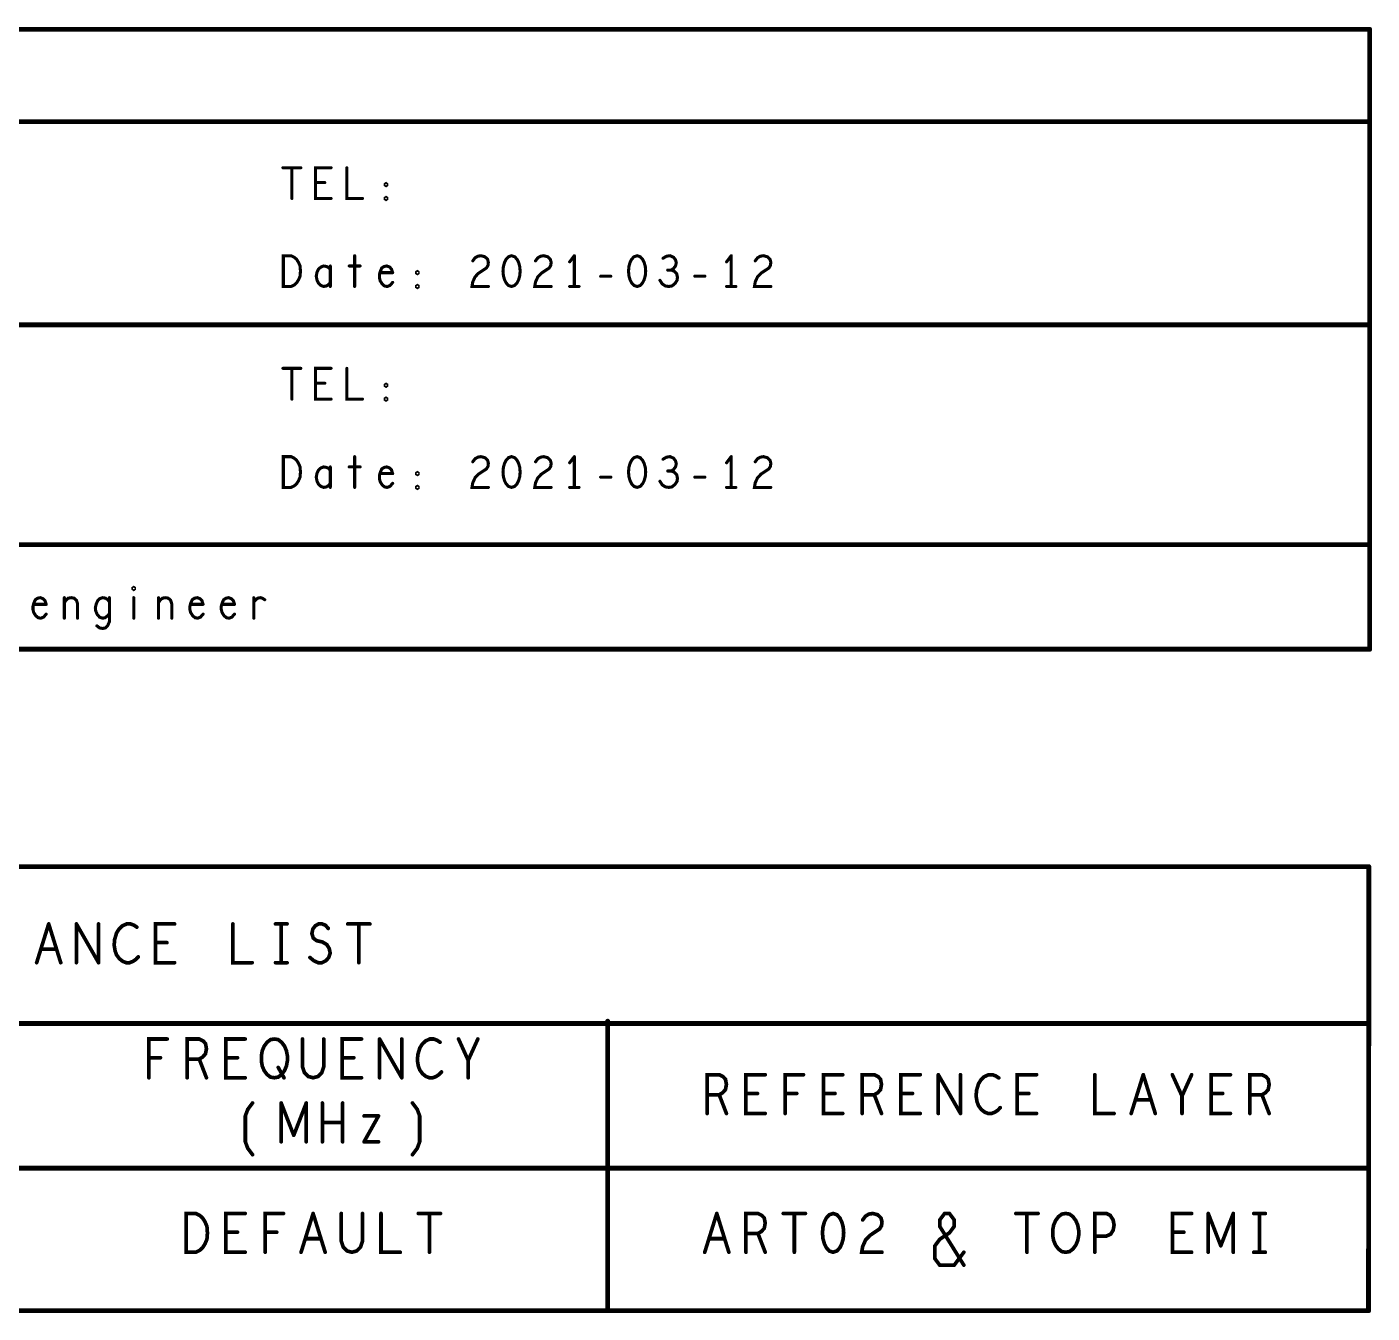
# Model space of a CAD drawing. Header units: millimetres. Extents: x 3362 to 3827, y -139 to 191.
# Drawn here: x 3459.5 to 3515, y 64.8 to 117.9 of the extents above; entities that cross this region are included whole.
import ezdxf

# ---------------------------------------------------------------- set-up
doc = ezdxf.new("R2010")
doc.units = ezdxf.units.MM
doc.header["$LTSCALE"] = 23.1
doc.layers.get('0').update_dxf_attribs({"linetype": 'CONTINUOUS'})

# ---------------------------------------------------------------- blocks, each defined once
blk = doc.blocks.new('PAD_R1')
at = {"const_width": 0.5}
blk.add_lwpolyline([(0.25, 0, 1), (-0.25, 0, 1)], format="xyb", close=True, dxfattribs=at)

msp = doc.modelspace()

# ---------------------------------------------------------------- linework, layer by layer
for points, const_width in [([(3393.113, 117.828), (3514.932, 117.828)], 0.203), ([(3514.932, 117.828), (3514.932, 92.243)], 0.203), ([(3514.932, 114.018), (3393.113, 114.018)], 0.203), ([(3470.076, 112.118), (3470.816, 112.118)], 0.127), ([(3470.446, 112.118), (3470.446, 110.848)], 0.127), ([(3472.063, 110.848), (3471.419, 110.848), (3471.419, 112.118), (3472.063, 112.118)], 0.127), ([(3472.715, 112.118), (3472.715, 110.848), (3473.358, 110.848)], 0.127), ([(3471.805, 111.504), (3471.419, 111.504)], 0.127), ([(3473.036, 108.486), (3473.036, 107.216)], 0.127), ([(3477.912, 108.274), (3478.009, 108.401), (3478.122, 108.465), (3478.25, 108.486), (3478.411, 108.443), (3478.524, 108.338), (3478.556, 108.211), (3478.54, 108.084), (3478.475, 107.978), (3478.154, 107.766), (3478.009, 107.618), (3477.912, 107.406), (3477.88, 107.216), (3478.556, 107.216)], 0.127), ([(3480.503, 108.274), (3480.6, 108.401), (3480.712, 108.465), (3480.841, 108.486), (3481.002, 108.443), (3481.114, 108.338), (3481.147, 108.211), (3481.131, 108.084), (3481.066, 107.978), (3480.745, 107.766), (3480.6, 107.618), (3480.503, 107.406), (3480.471, 107.216), (3481.147, 107.216)], 0.127), ([(3482.104, 108.486), (3481.911, 108.232)], 0.127), ([(3482.104, 107.216), (3482.104, 108.486)], 0.127), ([(3486.103, 107.893), (3486.199, 107.957), (3486.28, 108.062), (3486.312, 108.189), (3486.28, 108.316), (3486.199, 108.422), (3486.055, 108.486), (3485.91, 108.465), (3485.765, 108.38)], 0.127), ([(3488.581, 108.486), (3488.388, 108.232)], 0.127), ([(3488.581, 107.216), (3488.581, 108.486)], 0.127), ([(3489.571, 108.274), (3489.668, 108.401), (3489.78, 108.465), (3489.909, 108.486), (3490.07, 108.443), (3490.182, 108.338), (3490.214, 108.211), (3490.198, 108.084), (3490.134, 107.978), (3489.812, 107.766), (3489.668, 107.618), (3489.571, 107.406), (3489.539, 107.216), (3490.214, 107.216)], 0.127), ([(3472.031, 107.914), (3471.966, 107.999), (3471.87, 108.041), (3471.757, 108.062), (3471.645, 108.02), (3471.548, 107.935), (3471.484, 107.808), (3471.451, 107.639), (3471.484, 107.47), (3471.548, 107.343), (3471.645, 107.258), (3471.757, 107.216), (3471.87, 107.237), (3471.966, 107.3), (3472.031, 107.385)], 0.127), ([(3472.031, 107.216), (3472.031, 108.062)], 0.127), ([(3472.811, 108.062), (3473.262, 108.062)], 0.127), ([(3474.605, 107.787), (3474.557, 107.935), (3474.477, 108.02), (3474.364, 108.062), (3474.251, 108.041), (3474.155, 107.978), (3474.091, 107.83), (3474.058, 107.703), (3474.058, 107.576), (3474.091, 107.449), (3474.171, 107.322), (3474.268, 107.237), (3474.38, 107.216), (3474.493, 107.258), (3474.605, 107.385)], 0.127), ([(3474.091, 107.787), (3474.605, 107.787)], 0.127), ([(3485.637, 107.47), (3485.733, 107.322), (3485.862, 107.237), (3486.006, 107.216), (3486.135, 107.237), (3486.264, 107.343), (3486.344, 107.47), (3486.361, 107.597), (3486.328, 107.745), (3486.216, 107.851), (3486.103, 107.893), (3485.958, 107.893)], 0.127), ([(3481.911, 107.216), (3482.297, 107.216)], 0.127), ([(3483.191, 107.639), (3483.609, 107.639)], 0.127), ([(3487.077, 107.639), (3487.495, 107.639)], 0.127), ([(3488.388, 107.216), (3488.774, 107.216)], 0.127), ([(3393.113, 96.561), (3393.113, 105.636), (3514.932, 105.636)], 0.203), ([(3470.076, 103.837), (3470.816, 103.837)], 0.127), ([(3470.446, 103.837), (3470.446, 102.567)], 0.127), ([(3472.063, 102.567), (3471.419, 102.567), (3471.419, 103.837), (3472.063, 103.837)], 0.127), ([(3472.715, 103.837), (3472.715, 102.567), (3473.358, 102.567)], 0.127), ([(3471.805, 103.223), (3471.419, 103.223)], 0.127), ([(3473.036, 100.193), (3473.036, 98.923)], 0.127), ([(3477.912, 99.981), (3478.009, 100.108), (3478.122, 100.171), (3478.25, 100.193), (3478.411, 100.15), (3478.524, 100.044), (3478.556, 99.917), (3478.54, 99.79), (3478.475, 99.685), (3478.154, 99.473), (3478.009, 99.325), (3477.912, 99.113), (3477.88, 98.923), (3478.556, 98.923)], 0.127), ([(3480.503, 99.981), (3480.6, 100.108), (3480.712, 100.171), (3480.841, 100.193), (3481.002, 100.15), (3481.114, 100.044), (3481.147, 99.917), (3481.131, 99.79), (3481.066, 99.685), (3480.745, 99.473), (3480.6, 99.325), (3480.503, 99.113), (3480.471, 98.923), (3481.147, 98.923)], 0.127), ([(3482.104, 100.193), (3481.911, 99.939)], 0.127), ([(3482.104, 98.923), (3482.104, 100.193)], 0.127), ([(3486.103, 99.6), (3486.199, 99.663), (3486.28, 99.769), (3486.312, 99.896), (3486.28, 100.023), (3486.199, 100.129), (3486.055, 100.193), (3485.91, 100.171), (3485.765, 100.087)], 0.127), ([(3488.581, 100.193), (3488.388, 99.939)], 0.127), ([(3488.581, 98.923), (3488.581, 100.193)], 0.127), ([(3489.571, 99.981), (3489.668, 100.108), (3489.78, 100.171), (3489.909, 100.193), (3490.07, 100.15), (3490.182, 100.044), (3490.214, 99.917), (3490.198, 99.79), (3490.134, 99.685), (3489.812, 99.473), (3489.668, 99.325), (3489.571, 99.113), (3489.539, 98.923), (3490.214, 98.923)], 0.127), ([(3472.031, 99.621), (3471.966, 99.706), (3471.87, 99.748), (3471.757, 99.769), (3471.645, 99.727), (3471.548, 99.642), (3471.484, 99.515), (3471.451, 99.346), (3471.484, 99.177), (3471.548, 99.05), (3471.645, 98.965), (3471.757, 98.923), (3471.87, 98.944), (3471.966, 99.007), (3472.031, 99.092)], 0.127), ([(3472.031, 98.923), (3472.031, 99.769)], 0.127), ([(3472.811, 99.769), (3473.262, 99.769)], 0.127), ([(3474.605, 99.494), (3474.557, 99.642), (3474.477, 99.727), (3474.364, 99.769), (3474.251, 99.748), (3474.155, 99.685), (3474.091, 99.536), (3474.058, 99.409), (3474.058, 99.282), (3474.091, 99.155), (3474.171, 99.028), (3474.268, 98.944), (3474.38, 98.923), (3474.493, 98.965), (3474.605, 99.092)], 0.127), ([(3474.091, 99.494), (3474.605, 99.494)], 0.127), ([(3483.191, 99.346), (3483.609, 99.346)], 0.127), ([(3485.637, 99.177), (3485.733, 99.028), (3485.862, 98.944), (3486.006, 98.923), (3486.135, 98.944), (3486.264, 99.05), (3486.344, 99.177), (3486.361, 99.304), (3486.328, 99.452), (3486.216, 99.558), (3486.103, 99.6), (3485.958, 99.6)], 0.127), ([(3487.077, 99.346), (3487.495, 99.346)], 0.127), ([(3481.911, 98.923), (3482.297, 98.923)], 0.127), ([(3488.388, 98.923), (3488.774, 98.923)], 0.127), ([(3514.932, 92.243), (3393.113, 92.243), (3393.113, 96.561), (3514.932, 96.561)], 0.203), ([(3460.305, 94.097), (3460.257, 94.245), (3460.176, 94.329), (3460.064, 94.372), (3459.951, 94.351), (3459.855, 94.287), (3459.79, 94.139), (3459.758, 94.012), (3459.758, 93.885), (3459.79, 93.758), (3459.871, 93.631), (3459.967, 93.546), (3460.08, 93.525), (3460.192, 93.567), (3460.305, 93.694)], 0.127), ([(3461.053, 94.16), (3461.118, 94.266), (3461.215, 94.351), (3461.343, 94.372), (3461.456, 94.351), (3461.552, 94.266), (3461.601, 94.118), (3461.601, 93.525)], 0.127), ([(3461.053, 93.525), (3461.053, 94.372)], 0.127), ([(3462.912, 94.202), (3462.848, 94.287), (3462.751, 94.351), (3462.638, 94.372), (3462.51, 94.329), (3462.429, 94.245), (3462.365, 94.097), (3462.333, 93.948), (3462.349, 93.821), (3462.413, 93.673), (3462.51, 93.567), (3462.638, 93.525), (3462.735, 93.546), (3462.848, 93.631), (3462.912, 93.716)], 0.127), ([(3462.397, 93.208), (3462.51, 93.123), (3462.638, 93.102), (3462.751, 93.123), (3462.848, 93.229), (3462.912, 93.377), (3462.912, 94.372)], 0.127), ([(3463.918, 94.372), (3463.918, 93.525)], 0.127), ([(3464.94, 94.16), (3465.004, 94.266), (3465.101, 94.351), (3465.229, 94.372), (3465.342, 94.351), (3465.439, 94.266), (3465.487, 94.118), (3465.487, 93.525)], 0.127), ([(3464.94, 93.525), (3464.94, 94.372)], 0.127), ([(3466.782, 94.097), (3466.734, 94.245), (3466.653, 94.329), (3466.541, 94.372), (3466.428, 94.351), (3466.332, 94.287), (3466.267, 94.139), (3466.235, 94.012), (3466.235, 93.885), (3466.267, 93.758), (3466.348, 93.631), (3466.444, 93.546), (3466.557, 93.525), (3466.669, 93.567), (3466.782, 93.694)], 0.127), ([(3468.078, 94.097), (3468.029, 94.245), (3467.949, 94.329), (3467.836, 94.372), (3467.724, 94.351), (3467.627, 94.287), (3467.563, 94.139), (3467.53, 94.012), (3467.53, 93.885), (3467.563, 93.758), (3467.643, 93.631), (3467.74, 93.546), (3467.852, 93.525), (3467.965, 93.567), (3468.078, 93.694)], 0.127), ([(3468.874, 94.202), (3468.955, 94.287), (3469.035, 94.351), (3469.148, 94.372), (3469.228, 94.351), (3469.325, 94.287)], 0.127), ([(3468.874, 93.525), (3468.874, 94.372)], 0.127), ([(3459.79, 94.097), (3460.305, 94.097)], 0.127), ([(3466.267, 94.097), (3466.782, 94.097)], 0.127), ([(3467.563, 94.097), (3468.078, 94.097)], 0.127), ([(3514.897, 83.271), (3393.064, 83.271), (3393.064, 76.804)], 0.203), ([(3510.777, 83.271), (3514.897, 83.271)], 0.203), ([(3514.897, 83.271), (3514.894, 76.793)], 0.203), ([(3459.91, 79.307), (3460.407, 80.907)], 0.152), ([(3460.407, 80.907), (3460.904, 79.307)], 0.152), ([(3461.55, 79.307), (3461.55, 80.907)], 0.152), ([(3461.55, 80.907), (3462.465, 79.307)], 0.152), ([(3462.465, 79.307), (3462.465, 80.907)], 0.152), ([(3464.045, 80.774), (3463.926, 80.854), (3463.787, 80.907), (3463.627, 80.907), (3463.448, 80.827), (3463.309, 80.694), (3463.209, 80.534), (3463.13, 80.267), (3463.11, 80.027), (3463.15, 79.787), (3463.209, 79.627), (3463.329, 79.467), (3463.468, 79.36), (3463.607, 79.307), (3463.747, 79.307), (3463.886, 79.36), (3464.005, 79.44), (3464.105, 79.547)], 0.152), ([(3465.606, 79.307), (3464.81, 79.307), (3464.81, 80.907), (3465.606, 80.907)], 0.152), ([(3468.01, 80.907), (3468.01, 79.307), (3468.806, 79.307)], 0.152), ([(3469.769, 80.907), (3470.247, 80.907)], 0.152), ([(3470.008, 80.907), (3470.008, 79.307)], 0.152), ([(3471.191, 79.52), (3471.35, 79.387), (3471.529, 79.307), (3471.688, 79.307), (3471.847, 79.387), (3471.967, 79.52), (3472.026, 79.707), (3471.986, 79.894), (3471.887, 80.054), (3471.708, 80.16), (3471.469, 80.214), (3471.33, 80.32), (3471.27, 80.507), (3471.31, 80.694), (3471.41, 80.827), (3471.549, 80.907), (3471.688, 80.907), (3471.827, 80.854), (3471.947, 80.72)], 0.152), ([(3472.751, 80.907), (3473.666, 80.907)], 0.152), ([(3473.209, 80.907), (3473.209, 79.307)], 0.152), ([(3465.287, 80.134), (3464.81, 80.134)], 0.152), ([(3460.725, 79.867), (3460.089, 79.867)], 0.152), ([(3469.769, 79.307), (3470.247, 79.307)], 0.152), ([(3514.889, 64.946), (3393.064, 64.946), (3393.064, 76.804), (3514.894, 76.793)], 0.203), ([(3483.481, 64.946), (3483.481, 76.89)], 0.203), ([(3514.894, 76.793), (3514.892, 70.825), (3510.777, 70.825)], 0.203), ([(3464.543, 74.557), (3464.543, 76.157), (3465.299, 76.157)], 0.152), ([(3466.123, 74.557), (3466.123, 76.157), (3466.621, 76.157), (3466.78, 76.077), (3466.879, 75.971), (3466.919, 75.757), (3466.879, 75.544), (3466.76, 75.41), (3466.621, 75.33), (3466.123, 75.33)], 0.152), ([(3468.52, 74.557), (3467.724, 74.557), (3467.724, 76.157), (3468.52, 76.157)], 0.152), ([(3470.884, 76.157), (3470.884, 75.01), (3470.964, 74.77), (3471.123, 74.61), (3471.322, 74.557), (3471.521, 74.61), (3471.68, 74.77), (3471.76, 75.01), (3471.76, 76.157)], 0.152), ([(3473.32, 74.557), (3472.524, 74.557), (3472.524, 76.157), (3473.32, 76.157)], 0.152), ([(3474.065, 76.157), (3474.98, 74.557)], 0.152), ([(3474.065, 74.557), (3474.065, 76.157)], 0.152), ([(3474.98, 74.557), (3474.98, 76.157)], 0.152), ([(3476.56, 76.024), (3476.441, 76.104), (3476.302, 76.157), (3476.142, 76.157), (3475.963, 76.077), (3475.824, 75.944), (3475.725, 75.784), (3475.645, 75.517), (3475.625, 75.277), (3475.665, 75.037), (3475.725, 74.877), (3475.844, 74.717), (3475.983, 74.61), (3476.123, 74.557), (3476.262, 74.557), (3476.401, 74.61), (3476.521, 74.69), (3476.62, 74.797)], 0.152), ([(3477.723, 74.557), (3477.723, 75.277), (3477.325, 76.157)], 0.152), ([(3478.121, 76.157), (3477.723, 75.277)], 0.152), ([(3465.021, 75.384), (3464.543, 75.384)], 0.152), ([(3466.621, 75.33), (3466.919, 74.557)], 0.152), ([(3468.201, 75.384), (3467.724, 75.384)], 0.152), ([(3469.881, 74.984), (3470.12, 74.557)], 0.152), ([(3473.002, 75.384), (3472.524, 75.384)], 0.152), ([(3487.586, 73.083), (3487.586, 74.683), (3488.084, 74.683), (3488.243, 74.603), (3488.342, 74.496), (3488.382, 74.283), (3488.342, 74.069), (3488.223, 73.936), (3488.084, 73.856), (3487.586, 73.856)], 0.152), ([(3489.983, 73.083), (3489.187, 73.083), (3489.187, 74.683), (3489.983, 74.683)], 0.152), ([(3490.807, 73.083), (3490.807, 74.683), (3491.563, 74.683)], 0.152), ([(3493.183, 73.083), (3492.387, 73.083), (3492.387, 74.683), (3493.183, 74.683)], 0.152), ([(3493.987, 73.083), (3493.987, 74.683), (3494.485, 74.683), (3494.644, 74.603), (3494.743, 74.496), (3494.783, 74.283), (3494.743, 74.069), (3494.624, 73.936), (3494.485, 73.856), (3493.987, 73.856)], 0.152), ([(3496.383, 73.083), (3495.587, 73.083), (3495.587, 74.683), (3496.383, 74.683)], 0.152), ([(3497.128, 73.083), (3497.128, 74.683)], 0.152), ([(3497.128, 74.683), (3498.043, 73.083)], 0.152), ([(3498.043, 73.083), (3498.043, 74.683)], 0.152), ([(3499.623, 74.549), (3499.504, 74.629), (3499.365, 74.683), (3499.206, 74.683), (3499.026, 74.603), (3498.887, 74.469), (3498.788, 74.309), (3498.708, 74.043), (3498.688, 73.803), (3498.728, 73.563), (3498.788, 73.403), (3498.907, 73.243), (3499.047, 73.136), (3499.186, 73.083), (3499.325, 73.083), (3499.464, 73.136), (3499.584, 73.216), (3499.683, 73.323)], 0.152), ([(3501.184, 73.083), (3500.388, 73.083), (3500.388, 74.683), (3501.184, 74.683)], 0.152), ([(3503.588, 74.683), (3503.588, 73.083), (3504.384, 73.083)], 0.152), ([(3505.089, 73.083), (3505.587, 74.683)], 0.152), ([(3505.587, 74.683), (3506.084, 73.083)], 0.152), ([(3507.187, 73.083), (3507.187, 73.803), (3506.789, 74.683)], 0.152), ([(3507.585, 74.683), (3507.187, 73.803)], 0.152), ([(3509.185, 73.083), (3508.389, 73.083), (3508.389, 74.683), (3509.185, 74.683)], 0.152), ([(3509.989, 73.083), (3509.989, 74.683), (3510.487, 74.683), (3510.646, 74.603), (3510.745, 74.496), (3510.785, 74.283), (3510.745, 74.069), (3510.626, 73.936), (3510.487, 73.856), (3509.989, 73.856)], 0.152), ([(3488.084, 73.856), (3488.382, 73.083)], 0.152), ([(3489.664, 73.909), (3489.187, 73.909)], 0.152), ([(3491.284, 73.909), (3490.807, 73.909)], 0.152), ([(3492.864, 73.909), (3492.387, 73.909)], 0.152), ([(3494.485, 73.856), (3494.783, 73.083)], 0.152), ([(3496.065, 73.909), (3495.587, 73.909)], 0.152), ([(3500.865, 73.909), (3500.388, 73.909)], 0.152), ([(3508.866, 73.909), (3508.389, 73.909)], 0.152), ([(3510.487, 73.856), (3510.785, 73.083)], 0.152), ([(3468.822, 71.382), (3468.623, 71.649), (3468.524, 71.915), (3468.524, 72.982), (3468.623, 73.249), (3468.822, 73.516)], 0.152), ([(3470.004, 71.915), (3470.004, 73.516)], 0.152), ([(3470.004, 73.516), (3470.522, 72.182)], 0.152), ([(3470.522, 72.182), (3471.039, 73.516)], 0.152), ([(3471.039, 73.516), (3471.039, 71.915)], 0.152), ([(3471.704, 71.915), (3471.704, 73.516)], 0.152), ([(3472.54, 73.516), (3472.54, 71.915)], 0.152), ([(3475.422, 71.382), (3475.621, 71.649), (3475.72, 71.915), (3475.72, 72.982), (3475.621, 73.249), (3475.422, 73.516)], 0.152), ([(3505.905, 73.643), (3505.268, 73.643)], 0.152), ([(3472.54, 72.716), (3471.704, 72.716)], 0.152), ([(3474.021, 72.982), (3473.424, 71.915)], 0.152), ([(3473.424, 72.982), (3474.021, 72.982)], 0.152), ([(3473.424, 71.915), (3474.021, 71.915)], 0.152), ([(3393.048, 70.825), (3510.777, 70.825)], 0.203), ([(3514.892, 70.825), (3514.889, 64.946)], 0.203), ([(3468.52, 67.356), (3467.724, 67.356), (3467.724, 68.956), (3468.52, 68.956)], 0.152), ([(3469.344, 67.356), (3469.344, 68.956), (3470.1, 68.956)], 0.152), ([(3470.825, 67.356), (3471.322, 68.956)], 0.152), ([(3471.322, 68.956), (3471.819, 67.356)], 0.152), ([(3472.484, 68.956), (3472.484, 67.81), (3472.564, 67.57), (3472.723, 67.409), (3472.922, 67.356), (3473.121, 67.409), (3473.28, 67.57), (3473.36, 67.81), (3473.36, 68.956)], 0.152), ([(3474.124, 68.956), (3474.124, 67.356), (3474.92, 67.356)], 0.152), ([(3475.665, 68.956), (3476.58, 68.956)], 0.152), ([(3476.123, 68.956), (3476.123, 67.356)], 0.152), ([(3487.487, 67.356), (3487.984, 68.956)], 0.152), ([(3487.984, 68.956), (3488.482, 67.356)], 0.152), ([(3489.187, 67.356), (3489.187, 68.956), (3489.684, 68.956), (3489.843, 68.876), (3489.943, 68.77), (3489.983, 68.556), (3489.943, 68.343), (3489.823, 68.21), (3489.684, 68.13), (3489.187, 68.13)], 0.152), ([(3490.727, 68.956), (3491.642, 68.956)], 0.152), ([(3491.185, 68.956), (3491.185, 67.356)], 0.152), ([(3494.007, 68.69), (3494.127, 68.85), (3494.266, 68.93), (3494.425, 68.956), (3494.624, 68.903), (3494.763, 68.77), (3494.803, 68.61), (3494.783, 68.45), (3494.703, 68.316), (3494.306, 68.05), (3494.127, 67.863), (3494.007, 67.596), (3493.967, 67.356), (3494.803, 67.356)], 0.152), ([(3498.182, 66.823), (3497.188, 68.423), (3497.188, 68.69), (3497.387, 68.956), (3497.586, 68.956), (3497.784, 68.69), (3497.784, 68.423), (3497.586, 68.156), (3497.188, 67.89), (3496.989, 67.623), (3496.989, 67.089), (3497.188, 66.823), (3497.784, 66.823), (3498.182, 67.356)], 0.152), ([(3500.328, 68.956), (3501.244, 68.956)], 0.152), ([(3500.786, 68.956), (3500.786, 67.356)], 0.152), ([(3503.588, 67.356), (3503.588, 68.956), (3504.066, 68.956), (3504.225, 68.876), (3504.344, 68.69), (3504.384, 68.476), (3504.344, 68.263), (3504.245, 68.103), (3504.066, 68.023), (3503.588, 68.023)], 0.152), ([(3507.585, 67.356), (3506.789, 67.356), (3506.789, 68.956), (3507.585, 68.956)], 0.152), ([(3508.27, 67.356), (3508.27, 68.956)], 0.152), ([(3508.27, 68.956), (3508.787, 67.623)], 0.152), ([(3508.787, 67.623), (3509.304, 68.956)], 0.152), ([(3509.304, 68.956), (3509.304, 67.356)], 0.152), ([(3510.148, 68.956), (3510.626, 68.956)], 0.152), ([(3510.387, 68.956), (3510.387, 67.356)], 0.152), ([(3468.201, 68.183), (3467.724, 68.183)], 0.152), ([(3469.821, 68.183), (3469.344, 68.183)], 0.152), ([(3471.64, 67.916), (3471.004, 67.916)], 0.152), ([(3488.303, 67.916), (3487.666, 67.916)], 0.152), ([(3489.684, 68.13), (3489.983, 67.356)], 0.152), ([(3507.266, 68.183), (3506.789, 68.183)], 0.152), ([(3510.148, 67.356), (3510.626, 67.356)], 0.152)]:
    msp.add_lwpolyline(points, dxfattribs=dict(const_width=const_width))
for points, const_width in [([(3474.332, 111.377), (3474.3, 111.398), (3474.3, 111.44), (3474.332, 111.462), (3474.364, 111.44), (3474.364, 111.398)], 0.127), ([(3474.332, 110.805), (3474.3, 110.827), (3474.3, 110.869), (3474.332, 110.89), (3474.364, 110.869), (3474.364, 110.827)], 0.127), ([(3470.092, 107.216), (3470.092, 108.486), (3470.413, 108.486), (3470.542, 108.422), (3470.639, 108.338), (3470.719, 108.211), (3470.783, 108.062), (3470.799, 107.851), (3470.783, 107.639), (3470.719, 107.491), (3470.639, 107.364), (3470.542, 107.279), (3470.413, 107.216)], 0.127), ([(3479.513, 108.486), (3479.385, 108.443), (3479.288, 108.338), (3479.224, 108.211), (3479.176, 108.041), (3479.16, 107.851), (3479.176, 107.66), (3479.224, 107.491), (3479.288, 107.364), (3479.385, 107.258), (3479.513, 107.216), (3479.642, 107.258), (3479.739, 107.364), (3479.803, 107.491), (3479.851, 107.66), (3479.867, 107.851), (3479.851, 108.041), (3479.803, 108.211), (3479.739, 108.338), (3479.642, 108.443)], 0.127), ([(3484.695, 108.486), (3484.566, 108.443), (3484.47, 108.338), (3484.405, 108.211), (3484.357, 108.041), (3484.341, 107.851), (3484.357, 107.66), (3484.405, 107.491), (3484.47, 107.364), (3484.566, 107.258), (3484.695, 107.216), (3484.824, 107.258), (3484.92, 107.364), (3484.985, 107.491), (3485.033, 107.66), (3485.049, 107.851), (3485.033, 108.041), (3484.985, 108.211), (3484.92, 108.338), (3484.824, 108.443)], 0.127), ([(3475.627, 107.745), (3475.595, 107.766), (3475.595, 107.808), (3475.627, 107.83), (3475.659, 107.808), (3475.659, 107.766)], 0.127), ([(3475.627, 107.173), (3475.595, 107.195), (3475.595, 107.237), (3475.627, 107.258), (3475.659, 107.237), (3475.659, 107.195)], 0.127), ([(3474.332, 103.096), (3474.3, 103.118), (3474.3, 103.16), (3474.332, 103.181), (3474.364, 103.16), (3474.364, 103.118)], 0.127), ([(3474.332, 102.525), (3474.3, 102.546), (3474.3, 102.588), (3474.332, 102.61), (3474.364, 102.588), (3474.364, 102.546)], 0.127), ([(3470.092, 98.923), (3470.092, 100.193), (3470.413, 100.193), (3470.542, 100.129), (3470.639, 100.044), (3470.719, 99.917), (3470.783, 99.769), (3470.799, 99.558), (3470.783, 99.346), (3470.719, 99.198), (3470.639, 99.071), (3470.542, 98.986), (3470.413, 98.923)], 0.127), ([(3479.513, 100.193), (3479.385, 100.15), (3479.288, 100.044), (3479.224, 99.917), (3479.176, 99.748), (3479.16, 99.558), (3479.176, 99.367), (3479.224, 99.198), (3479.288, 99.071), (3479.385, 98.965), (3479.513, 98.923), (3479.642, 98.965), (3479.739, 99.071), (3479.803, 99.198), (3479.851, 99.367), (3479.867, 99.558), (3479.851, 99.748), (3479.803, 99.917), (3479.739, 100.044), (3479.642, 100.15)], 0.127), ([(3484.695, 100.193), (3484.566, 100.15), (3484.47, 100.044), (3484.405, 99.917), (3484.357, 99.748), (3484.341, 99.558), (3484.357, 99.367), (3484.405, 99.198), (3484.47, 99.071), (3484.566, 98.965), (3484.695, 98.923), (3484.824, 98.965), (3484.92, 99.071), (3484.985, 99.198), (3485.033, 99.367), (3485.049, 99.558), (3485.033, 99.748), (3484.985, 99.917), (3484.92, 100.044), (3484.824, 100.15)], 0.127), ([(3475.627, 99.452), (3475.595, 99.473), (3475.595, 99.515), (3475.627, 99.536), (3475.659, 99.515), (3475.659, 99.473)], 0.127), ([(3475.627, 98.88), (3475.595, 98.901), (3475.595, 98.944), (3475.627, 98.965), (3475.659, 98.944), (3475.659, 98.901)], 0.127), ([(3463.918, 94.71), (3463.886, 94.732), (3463.886, 94.774), (3463.918, 94.795), (3463.95, 94.774), (3463.95, 94.732)], 0.127), ([(3469.722, 74.557), (3469.562, 74.584), (3469.423, 74.69), (3469.304, 74.85), (3469.224, 75.037), (3469.185, 75.25), (3469.185, 75.464), (3469.224, 75.677), (3469.304, 75.864), (3469.423, 76.024), (3469.562, 76.131), (3469.722, 76.157), (3469.881, 76.131), (3470.02, 76.024), (3470.14, 75.864), (3470.219, 75.677), (3470.259, 75.464), (3470.259, 75.25), (3470.219, 75.037), (3470.14, 74.85), (3470.02, 74.69), (3469.881, 74.584)], 0.152), ([(3466.084, 67.356), (3466.084, 68.956), (3466.481, 68.956), (3466.641, 68.876), (3466.76, 68.77), (3466.86, 68.61), (3466.939, 68.423), (3466.959, 68.156), (3466.939, 67.89), (3466.86, 67.703), (3466.76, 67.543), (3466.641, 67.436), (3466.481, 67.356)], 0.152), ([(3492.785, 68.956), (3492.626, 68.903), (3492.506, 68.77), (3492.427, 68.61), (3492.367, 68.396), (3492.347, 68.156), (3492.367, 67.916), (3492.427, 67.703), (3492.506, 67.543), (3492.626, 67.409), (3492.785, 67.356), (3492.944, 67.409), (3493.064, 67.543), (3493.143, 67.703), (3493.203, 67.916), (3493.223, 68.156), (3493.203, 68.396), (3493.143, 68.61), (3493.064, 68.77), (3492.944, 68.903)], 0.152), ([(3502.386, 67.356), (3502.227, 67.383), (3502.088, 67.49), (3501.968, 67.65), (3501.889, 67.836), (3501.849, 68.05), (3501.849, 68.263), (3501.889, 68.476), (3501.968, 68.663), (3502.088, 68.823), (3502.227, 68.93), (3502.386, 68.956), (3502.545, 68.93), (3502.685, 68.823), (3502.804, 68.663), (3502.883, 68.476), (3502.923, 68.263), (3502.923, 68.05), (3502.883, 67.836), (3502.804, 67.65), (3502.685, 67.49), (3502.545, 67.383)], 0.152)]:
    msp.add_lwpolyline(points, close=True, dxfattribs=dict(const_width=const_width))

# ---------------------------------------------------------------- block references
for p, xscale, yscale in [((3514.932, 117.828), 0.2032, 0.2032), ((3514.932, 117.828), 0.2032, 0.2032), ((3514.932, 114.018), 0.2032, 0.2032), ((3470.076, 112.118), 0.127, 0.127), ((3470.446, 112.118), 0.127, 0.127), ((3470.816, 112.118), 0.127, 0.127), ((3472.063, 112.118), 0.127, 0.127), ((3472.715, 112.118), 0.127, 0.127), ((3471.419, 111.504), 0.127, 0.127), ((3471.805, 111.504), 0.127, 0.127), ((3470.446, 110.848), 0.127, 0.127), ((3472.063, 110.848), 0.127, 0.127), ((3473.358, 110.848), 0.127, 0.127), ((3473.036, 108.486), 0.127, 0.127), ((3477.912, 108.274), 0.127, 0.127), ((3480.503, 108.274), 0.127, 0.127), ((3481.911, 108.232), 0.127, 0.127), ((3482.104, 108.486), 0.127, 0.127), ((3482.104, 108.486), 0.127, 0.127), ((3485.765, 108.38), 0.127, 0.127), ((3488.388, 108.232), 0.127, 0.127), ((3488.581, 108.486), 0.127, 0.127), ((3488.581, 108.486), 0.127, 0.127), ((3489.571, 108.274), 0.127, 0.127), ((3472.031, 108.062), 0.127, 0.127), ((3472.031, 107.914), 0.127, 0.127), ((3472.811, 108.062), 0.127, 0.127), ((3473.262, 108.062), 0.127, 0.127), ((3474.091, 107.787), 0.127, 0.127), ((3474.605, 107.787), 0.127, 0.127), ((3474.605, 107.787), 0.127, 0.127), ((3485.958, 107.893), 0.127, 0.127), ((3486.103, 107.893), 0.127, 0.127), ((3472.031, 107.385), 0.127, 0.127), ((3472.031, 107.216), 0.127, 0.127), ((3473.036, 107.216), 0.127, 0.127), ((3474.605, 107.385), 0.127, 0.127), ((3478.556, 107.216), 0.127, 0.127), ((3481.147, 107.216), 0.127, 0.127), ((3481.911, 107.216), 0.127, 0.127), ((3482.104, 107.216), 0.127, 0.127), ((3482.297, 107.216), 0.127, 0.127), ((3483.191, 107.639), 0.127, 0.127), ((3483.609, 107.639), 0.127, 0.127), ((3485.637, 107.47), 0.127, 0.127), ((3487.077, 107.639), 0.127, 0.127), ((3487.495, 107.639), 0.127, 0.127), ((3488.388, 107.216), 0.127, 0.127), ((3488.581, 107.216), 0.127, 0.127), ((3488.774, 107.216), 0.127, 0.127), ((3490.214, 107.216), 0.127, 0.127), ((3514.932, 105.636), 0.2032, 0.2032), ((3470.076, 103.837), 0.127, 0.127), ((3470.446, 103.837), 0.127, 0.127), ((3470.816, 103.837), 0.127, 0.127), ((3472.063, 103.837), 0.127, 0.127), ((3472.715, 103.837), 0.127, 0.127), ((3471.419, 103.223), 0.127, 0.127), ((3471.805, 103.223), 0.127, 0.127), ((3470.446, 102.567), 0.127, 0.127), ((3472.063, 102.567), 0.127, 0.127), ((3473.358, 102.567), 0.127, 0.127), ((3473.036, 100.193), 0.127, 0.127), ((3477.912, 99.981), 0.127, 0.127), ((3480.503, 99.981), 0.127, 0.127), ((3481.911, 99.939), 0.127, 0.127), ((3482.104, 100.193), 0.127, 0.127), ((3482.104, 100.193), 0.127, 0.127), ((3485.765, 100.087), 0.127, 0.127), ((3488.388, 99.939), 0.127, 0.127), ((3488.581, 100.193), 0.127, 0.127), ((3488.581, 100.193), 0.127, 0.127), ((3489.571, 99.981), 0.127, 0.127), ((3472.031, 99.769), 0.127, 0.127), ((3472.031, 99.621), 0.127, 0.127), ((3472.811, 99.769), 0.127, 0.127), ((3473.262, 99.769), 0.127, 0.127), ((3474.091, 99.494), 0.127, 0.127), ((3474.605, 99.494), 0.127, 0.127), ((3474.605, 99.494), 0.127, 0.127), ((3483.191, 99.346), 0.127, 0.127), ((3483.609, 99.346), 0.127, 0.127), ((3485.958, 99.6), 0.127, 0.127), ((3486.103, 99.6), 0.127, 0.127), ((3487.077, 99.346), 0.127, 0.127), ((3487.495, 99.346), 0.127, 0.127), ((3472.031, 99.092), 0.127, 0.127), ((3472.031, 98.923), 0.127, 0.127), ((3473.036, 98.923), 0.127, 0.127), ((3474.605, 99.092), 0.127, 0.127), ((3478.556, 98.923), 0.127, 0.127), ((3481.147, 98.923), 0.127, 0.127), ((3481.911, 98.923), 0.127, 0.127), ((3482.104, 98.923), 0.127, 0.127), ((3482.297, 98.923), 0.127, 0.127), ((3485.637, 99.177), 0.127, 0.127), ((3488.388, 98.923), 0.127, 0.127), ((3488.581, 98.923), 0.127, 0.127), ((3488.774, 98.923), 0.127, 0.127), ((3490.214, 98.923), 0.127, 0.127), ((3514.932, 96.561), 0.2032, 0.2032), ((3461.053, 94.372), 0.127, 0.127), ((3462.912, 94.372), 0.127, 0.127), ((3463.918, 94.372), 0.127, 0.127), ((3464.94, 94.372), 0.127, 0.127), ((3468.874, 94.372), 0.127, 0.127), ((3459.79, 94.097), 0.127, 0.127), ((3460.305, 94.097), 0.127, 0.127), ((3460.305, 94.097), 0.127, 0.127), ((3461.053, 94.16), 0.127, 0.127), ((3462.912, 94.202), 0.127, 0.127), ((3464.94, 94.16), 0.127, 0.127), ((3466.267, 94.097), 0.127, 0.127), ((3466.782, 94.097), 0.127, 0.127), ((3466.782, 94.097), 0.127, 0.127), ((3467.563, 94.097), 0.127, 0.127), ((3468.078, 94.097), 0.127, 0.127), ((3468.078, 94.097), 0.127, 0.127), ((3468.874, 94.202), 0.127, 0.127), ((3469.325, 94.287), 0.127, 0.127), ((3460.305, 93.694), 0.127, 0.127), ((3461.053, 93.525), 0.127, 0.127), ((3461.601, 93.525), 0.127, 0.127), ((3462.912, 93.716), 0.127, 0.127), ((3463.918, 93.525), 0.127, 0.127), ((3464.94, 93.525), 0.127, 0.127), ((3465.487, 93.525), 0.127, 0.127), ((3466.782, 93.694), 0.127, 0.127), ((3468.078, 93.694), 0.127, 0.127), ((3468.874, 93.525), 0.127, 0.127), ((3462.397, 93.208), 0.127, 0.127), ((3514.932, 92.243), 0.2032, 0.2032), ((3514.932, 92.243), 0.2032, 0.2032), ((3510.777, 83.271), 0.2032, 0.2032), ((3514.897, 83.271), 0.2032, 0.2032), ((3514.897, 83.271), 0.2032, 0.2032), ((3514.897, 83.271), 0.2032, 0.2032), ((3460.407, 80.907), 0.1524, 0.1524), ((3460.407, 80.907), 0.1524, 0.1524), ((3461.55, 80.907), 0.1524, 0.1524), ((3461.55, 80.907), 0.1524, 0.1524), ((3462.465, 80.907), 0.1524, 0.1524), ((3464.045, 80.774), 0.1524, 0.1524), ((3465.606, 80.907), 0.1524, 0.1524), ((3468.01, 80.907), 0.1524, 0.1524), ((3469.769, 80.907), 0.1524, 0.1524), ((3470.008, 80.907), 0.1524, 0.1524), ((3470.247, 80.907), 0.1524, 0.1524), ((3471.947, 80.72), 0.1524, 0.1524), ((3472.751, 80.907), 0.1524, 0.1524), ((3473.209, 80.907), 0.1524, 0.1524), ((3473.666, 80.907), 0.1524, 0.1524), ((3464.81, 80.134), 0.1524, 0.1524), ((3465.287, 80.134), 0.1524, 0.1524), ((3460.089, 79.867), 0.1524, 0.1524), ((3460.725, 79.867), 0.1524, 0.1524), ((3464.105, 79.547), 0.1524, 0.1524), ((3471.191, 79.52), 0.1524, 0.1524), ((3459.91, 79.307), 0.1524, 0.1524), ((3460.904, 79.307), 0.1524, 0.1524), ((3461.55, 79.307), 0.1524, 0.1524), ((3462.465, 79.307), 0.1524, 0.1524), ((3462.465, 79.307), 0.1524, 0.1524), ((3465.606, 79.307), 0.1524, 0.1524), ((3468.806, 79.307), 0.1524, 0.1524), ((3469.769, 79.307), 0.1524, 0.1524), ((3470.008, 79.307), 0.1524, 0.1524), ((3470.247, 79.307), 0.1524, 0.1524), ((3473.209, 79.307), 0.1524, 0.1524), ((3483.481, 76.89), 0.2032, 0.2032), ((3514.894, 76.793), 0.2032, 0.2032), ((3514.894, 76.793), 0.2032, 0.2032), ((3514.894, 76.793), 0.2032, 0.2032), ((3465.299, 76.157), 0.1524, 0.1524), ((3468.52, 76.157), 0.1524, 0.1524), ((3470.884, 76.157), 0.1524, 0.1524), ((3471.76, 76.157), 0.1524, 0.1524), ((3473.32, 76.157), 0.1524, 0.1524), ((3474.065, 76.157), 0.1524, 0.1524), ((3474.065, 76.157), 0.1524, 0.1524), ((3474.98, 76.157), 0.1524, 0.1524), ((3476.56, 76.024), 0.1524, 0.1524), ((3477.325, 76.157), 0.1524, 0.1524), ((3478.121, 76.157), 0.1524, 0.1524), ((3464.543, 75.384), 0.1524, 0.1524), ((3465.021, 75.384), 0.1524, 0.1524), ((3466.123, 75.33), 0.1524, 0.1524), ((3466.621, 75.33), 0.1524, 0.1524), ((3467.724, 75.384), 0.1524, 0.1524), ((3468.201, 75.384), 0.1524, 0.1524), ((3469.881, 74.984), 0.1524, 0.1524), ((3472.524, 75.384), 0.1524, 0.1524), ((3473.002, 75.384), 0.1524, 0.1524), ((3477.723, 75.277), 0.1524, 0.1524), ((3464.543, 74.557), 0.1524, 0.1524), ((3466.123, 74.557), 0.1524, 0.1524), ((3466.919, 74.557), 0.1524, 0.1524), ((3468.52, 74.557), 0.1524, 0.1524), ((3470.12, 74.557), 0.1524, 0.1524), ((3473.32, 74.557), 0.1524, 0.1524), ((3474.065, 74.557), 0.1524, 0.1524), ((3474.98, 74.557), 0.1524, 0.1524), ((3474.98, 74.557), 0.1524, 0.1524), ((3476.62, 74.797), 0.1524, 0.1524), ((3477.723, 74.557), 0.1524, 0.1524), ((3489.983, 74.683), 0.1524, 0.1524), ((3491.563, 74.683), 0.1524, 0.1524), ((3493.183, 74.683), 0.1524, 0.1524), ((3496.383, 74.683), 0.1524, 0.1524), ((3497.128, 74.683), 0.1524, 0.1524), ((3497.128, 74.683), 0.1524, 0.1524), ((3498.043, 74.683), 0.1524, 0.1524), ((3499.623, 74.549), 0.1524, 0.1524), ((3501.184, 74.683), 0.1524, 0.1524), ((3503.588, 74.683), 0.1524, 0.1524), ((3505.587, 74.683), 0.1524, 0.1524), ((3505.587, 74.683), 0.1524, 0.1524), ((3506.789, 74.683), 0.1524, 0.1524), ((3507.585, 74.683), 0.1524, 0.1524), ((3509.185, 74.683), 0.1524, 0.1524), ((3487.586, 73.856), 0.1524, 0.1524), ((3488.084, 73.856), 0.1524, 0.1524), ((3489.187, 73.909), 0.1524, 0.1524), ((3489.664, 73.909), 0.1524, 0.1524), ((3490.807, 73.909), 0.1524, 0.1524), ((3491.284, 73.909), 0.1524, 0.1524), ((3492.387, 73.909), 0.1524, 0.1524), ((3492.864, 73.909), 0.1524, 0.1524), ((3493.987, 73.856), 0.1524, 0.1524), ((3494.485, 73.856), 0.1524, 0.1524), ((3495.587, 73.909), 0.1524, 0.1524), ((3496.065, 73.909), 0.1524, 0.1524), ((3500.388, 73.909), 0.1524, 0.1524), ((3500.865, 73.909), 0.1524, 0.1524), ((3507.187, 73.803), 0.1524, 0.1524), ((3508.389, 73.909), 0.1524, 0.1524), ((3508.866, 73.909), 0.1524, 0.1524), ((3509.989, 73.856), 0.1524, 0.1524), ((3510.487, 73.856), 0.1524, 0.1524), ((3468.822, 73.516), 0.1524, 0.1524), ((3470.004, 73.516), 0.1524, 0.1524), ((3470.004, 73.516), 0.1524, 0.1524), ((3471.039, 73.516), 0.1524, 0.1524), ((3471.039, 73.516), 0.1524, 0.1524), ((3471.704, 73.516), 0.1524, 0.1524), ((3472.54, 73.516), 0.1524, 0.1524), ((3475.422, 73.516), 0.1524, 0.1524), ((3499.683, 73.323), 0.1524, 0.1524), ((3505.268, 73.643), 0.1524, 0.1524), ((3505.905, 73.643), 0.1524, 0.1524), ((3471.704, 72.716), 0.1524, 0.1524), ((3472.54, 72.716), 0.1524, 0.1524), ((3473.424, 72.982), 0.1524, 0.1524), ((3474.021, 72.982), 0.1524, 0.1524), ((3474.021, 72.982), 0.1524, 0.1524), ((3487.586, 73.083), 0.1524, 0.1524), ((3488.382, 73.083), 0.1524, 0.1524), ((3489.983, 73.083), 0.1524, 0.1524), ((3490.807, 73.083), 0.1524, 0.1524), ((3493.183, 73.083), 0.1524, 0.1524), ((3493.987, 73.083), 0.1524, 0.1524), ((3494.783, 73.083), 0.1524, 0.1524), ((3496.383, 73.083), 0.1524, 0.1524), ((3497.128, 73.083), 0.1524, 0.1524), ((3498.043, 73.083), 0.1524, 0.1524), ((3498.043, 73.083), 0.1524, 0.1524), ((3501.184, 73.083), 0.1524, 0.1524), ((3504.384, 73.083), 0.1524, 0.1524), ((3505.089, 73.083), 0.1524, 0.1524), ((3506.084, 73.083), 0.1524, 0.1524), ((3507.187, 73.083), 0.1524, 0.1524), ((3509.185, 73.083), 0.1524, 0.1524), ((3509.989, 73.083), 0.1524, 0.1524), ((3510.785, 73.083), 0.1524, 0.1524), ((3470.522, 72.182), 0.1524, 0.1524), ((3470.522, 72.182), 0.1524, 0.1524), ((3470.004, 71.915), 0.1524, 0.1524), ((3471.039, 71.915), 0.1524, 0.1524), ((3471.704, 71.915), 0.1524, 0.1524), ((3472.54, 71.915), 0.1524, 0.1524), ((3473.424, 71.915), 0.1524, 0.1524), ((3473.424, 71.915), 0.1524, 0.1524), ((3474.021, 71.915), 0.1524, 0.1524), ((3468.822, 71.382), 0.1524, 0.1524), ((3475.422, 71.382), 0.1524, 0.1524), ((3510.777, 70.825), 0.2032, 0.2032), ((3510.777, 70.825), 0.2032, 0.2032), ((3514.892, 70.825), 0.2032, 0.2032), ((3468.52, 68.956), 0.1524, 0.1524), ((3470.1, 68.956), 0.1524, 0.1524), ((3471.322, 68.956), 0.1524, 0.1524), ((3471.322, 68.956), 0.1524, 0.1524), ((3472.484, 68.956), 0.1524, 0.1524), ((3473.36, 68.956), 0.1524, 0.1524), ((3474.124, 68.956), 0.1524, 0.1524), ((3475.665, 68.956), 0.1524, 0.1524), ((3476.123, 68.956), 0.1524, 0.1524), ((3476.58, 68.956), 0.1524, 0.1524), ((3487.984, 68.956), 0.1524, 0.1524), ((3487.984, 68.956), 0.1524, 0.1524), ((3490.727, 68.956), 0.1524, 0.1524), ((3491.185, 68.956), 0.1524, 0.1524), ((3491.642, 68.956), 0.1524, 0.1524), ((3500.328, 68.956), 0.1524, 0.1524), ((3500.786, 68.956), 0.1524, 0.1524), ((3501.244, 68.956), 0.1524, 0.1524), ((3507.585, 68.956), 0.1524, 0.1524), ((3508.27, 68.956), 0.1524, 0.1524), ((3508.27, 68.956), 0.1524, 0.1524), ((3509.304, 68.956), 0.1524, 0.1524), ((3509.304, 68.956), 0.1524, 0.1524), ((3510.148, 68.956), 0.1524, 0.1524), ((3510.387, 68.956), 0.1524, 0.1524), ((3510.626, 68.956), 0.1524, 0.1524), ((3494.007, 68.69), 0.1524, 0.1524), ((3467.724, 68.183), 0.1524, 0.1524), ((3468.201, 68.183), 0.1524, 0.1524), ((3469.344, 68.183), 0.1524, 0.1524), ((3469.821, 68.183), 0.1524, 0.1524), ((3471.004, 67.916), 0.1524, 0.1524), ((3471.64, 67.916), 0.1524, 0.1524), ((3487.666, 67.916), 0.1524, 0.1524), ((3488.303, 67.916), 0.1524, 0.1524), ((3489.187, 68.13), 0.1524, 0.1524), ((3489.684, 68.13), 0.1524, 0.1524), ((3503.588, 68.023), 0.1524, 0.1524), ((3506.789, 68.183), 0.1524, 0.1524), ((3507.266, 68.183), 0.1524, 0.1524), ((3468.52, 67.356), 0.1524, 0.1524), ((3469.344, 67.356), 0.1524, 0.1524), ((3470.825, 67.356), 0.1524, 0.1524), ((3471.819, 67.356), 0.1524, 0.1524), ((3474.92, 67.356), 0.1524, 0.1524), ((3476.123, 67.356), 0.1524, 0.1524), ((3487.487, 67.356), 0.1524, 0.1524), ((3488.482, 67.356), 0.1524, 0.1524), ((3489.187, 67.356), 0.1524, 0.1524), ((3489.983, 67.356), 0.1524, 0.1524), ((3491.185, 67.356), 0.1524, 0.1524), ((3494.803, 67.356), 0.1524, 0.1524), ((3498.182, 67.356), 0.1524, 0.1524), ((3500.786, 67.356), 0.1524, 0.1524), ((3503.588, 67.356), 0.1524, 0.1524), ((3507.585, 67.356), 0.1524, 0.1524), ((3508.27, 67.356), 0.1524, 0.1524), ((3508.787, 67.623), 0.1524, 0.1524), ((3508.787, 67.623), 0.1524, 0.1524), ((3509.304, 67.356), 0.1524, 0.1524), ((3510.148, 67.356), 0.1524, 0.1524), ((3510.387, 67.356), 0.1524, 0.1524), ((3510.626, 67.356), 0.1524, 0.1524), ((3498.182, 66.823), 0.1524, 0.1524), ((3483.481, 64.946), 0.2032, 0.2032), ((3514.889, 64.946), 0.2032, 0.2032), ((3514.889, 64.946), 0.2032, 0.2032)]:
    msp.add_blockref('PAD_R1', p, dxfattribs=dict(xscale=xscale, yscale=yscale))

doc.saveas('drawing.dxf')
